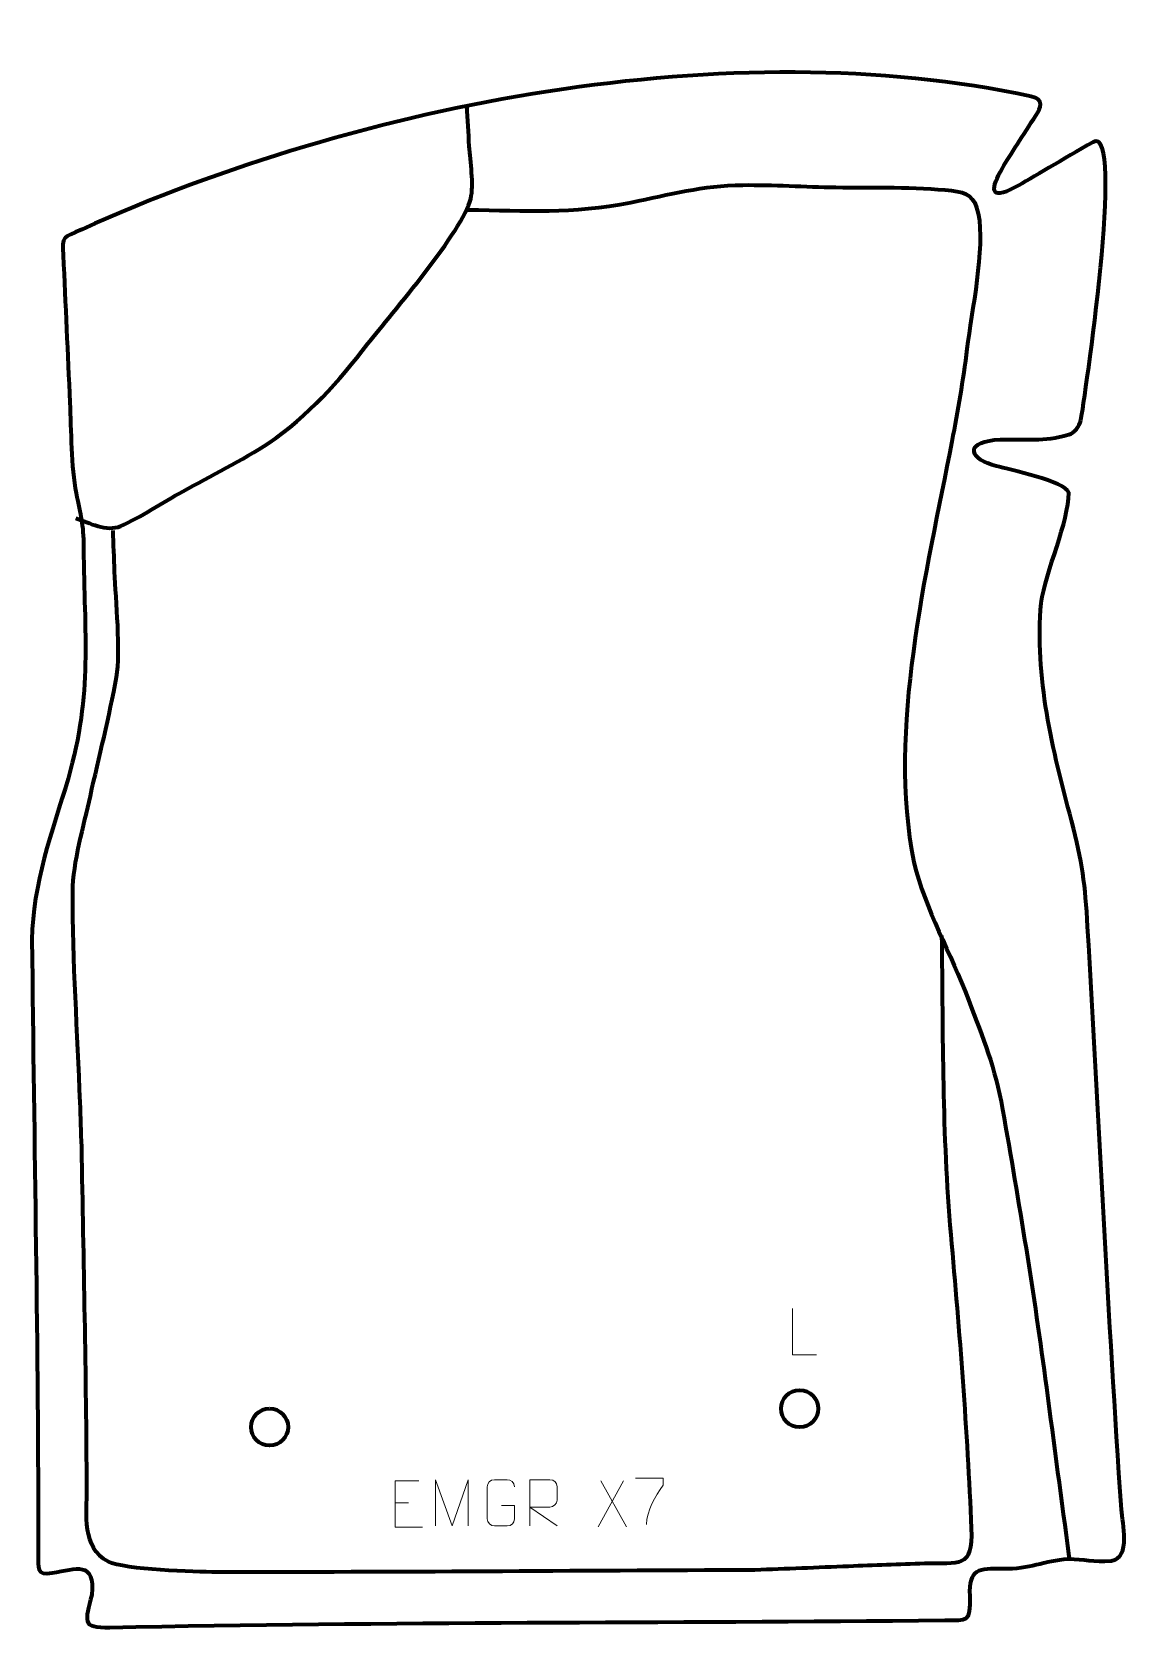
# Model space of a CAD drawing. Header units: millimetres. Extents: x -650 to -57, y 83 to 945.
import ezdxf

# ---------------------------------------------------------------- set-up
doc = ezdxf.new("R2010")
doc.units = ezdxf.units.MM
doc.header["$MEASUREMENT"] = 0
doc.layers.add('layer 1', color=7, linetype='Continuous')
doc.layers.add('layer 2', color=7, linetype='Continuous')

msp = doc.modelspace()

# ---------------------------------------------------------------- linework, layer by layer
at = {"layer": 'layer 1', "color": 142, "lineweight": 158}
for points, knots in [([(-626.4434, 682.4904), (-619.3191, 679.9947), (-609.8086, 675.091), (-602.3676, 678.2595), (-602.3676, 678.2595), (-591.698, 683.007), (-579.4724, 691.1051), (-568.7372, 697.028), (-568.7372, 697.028), (-553.8793, 705.2094), (-536.4329, 713.9596), (-522.4031, 723.0831), (-522.4031, 723.0831), (-500.6102, 737.8012), (-484.8078, 756.3386), (-468.8113, 776.8015), (-468.8113, 776.8015), (-456.0298, 792.9746), (-417.4584, 837.657), (-413.2441, 855.047), (-413.2441, 855.047), (-411.3849, 862.7191), (-413.5272, 875.0778), (-414.0317, 883.3914), (-414.0317, 883.3914), (-414.4665, 890.6137), (-414.8696, 897.8381), (-415.254, 905.0639)], [0, 0, 0, 0, 0.125, 0.125, 0.125, 0.125, 0.25, 0.25, 0.25, 0.25, 0.375, 0.375, 0.375, 0.375, 0.5, 0.5, 0.5, 0.5, 0.625, 0.625, 0.625, 0.625, 0.75, 0.75, 0.75, 0.75, 1, 1, 1, 1]), ([(-414.948, 849.0317), (-382.8095, 848.8333), (-359.0414, 846.7038), (-326.7603, 853.1009), (-326.7603, 853.1009), (-305.7207, 857.2703), (-288.1043, 862.2593), (-266.3455, 862.4653), (-266.3455, 862.4653), (-249.9514, 862.6205), (-232.6849, 861.5312), (-216.0899, 861.2275), (-216.0899, 861.2275), (-196.2373, 860.9632), (-172.9332, 861.6465), (-153.5174, 859.4234), (-153.5174, 859.4234), (-144.8605, 858.4322), (-141.3135, 856.543), (-139.1234, 847.1085), (-139.1234, 847.1085), (-135.5044, 828.1306), (-142.7421, 794.3276), (-145.2838, 773.9964), (-145.2838, 773.9964), (-147.4745, 756.4727), (-150.1828, 741.1931), (-153.4574, 723.8971), (-153.4574, 723.8971), (-167.0902, 653.2559), (-188.3477, 568.063), (-173.9536, 496.6969), (-173.9536, 496.6969), (-167.9184, 471.2695), (-153.6851, 447.3159), (-144.4729, 422.5203), (-144.4729, 422.5203), (-136.3485, 400.9002), (-130.1392, 386.4384), (-126.0309, 363.2096), (-126.0309, 363.2096), (-117.105, 312.8091), (-109.0547, 263.7771), (-102.3279, 213.0037), (-102.3279, 213.0037), (-98.3049, 182.6378), (-94.2534, 152.2756), (-90.1684, 121.918), (-90.1684, 121.918), (-90.1684, 121.918), (-89.9671, 120.4224), (-89.9671, 120.4224)], [0, 0, 0, 0, 0.07142857, 0.07142857, 0.07142857, 0.07142857, 0.14285714, 0.14285714, 0.14285714, 0.14285714, 0.21428571, 0.21428571, 0.21428571, 0.21428571, 0.28571429, 0.28571429, 0.28571429, 0.28571429, 0.35714286, 0.35714286, 0.35714286, 0.35714286, 0.42857143, 0.42857143, 0.42857143, 0.42857143, 0.5, 0.5, 0.5, 0.5, 0.57142857, 0.57142857, 0.57142857, 0.57142857, 0.64285714, 0.64285714, 0.64285714, 0.64285714, 0.71428571, 0.71428571, 0.71428571, 0.71428571, 0.78571429, 0.78571429, 0.78571429, 0.78571429, 0.85714286, 0.85714286, 0.85714286, 0.85714286, 1, 1, 1, 1]), ([(-158.9383, 457.1789), (-158.18, 402.4464), (-158.8443, 350.3265), (-153.9781, 295.5552), (-153.9781, 295.5552), (-149.3448, 242.8941), (-145.0622, 189.7083), (-142.9377, 136.8913), (-142.9377, 136.8913), (-142.0598, 115.069), (-149.3023, 118.4675), (-168.1635, 117.9714), (-168.1635, 117.9714), (-181.821, 117.6121), (-195.521, 117.0416), (-209.1745, 116.4941), (-209.1745, 116.4941), (-226.0614, 115.8234), (-242.9484, 115.1526), (-259.8353, 114.4819), (-259.8353, 114.4819), (-356.7103, 114.1309), (-453.7065, 113.2473), (-550.5674, 113.4241), (-550.5674, 113.4241), (-562.4728, 113.5011), (-599.7327, 114.5538), (-609.1184, 119.0762), (-609.1184, 119.0762), (-623.462, 126.8613), (-620.506, 144.4521), (-620.5766, 158.5809), (-620.5766, 158.5809), (-620.8941, 220.093), (-622.2256, 281.5821), (-623.373, 343.0819), (-623.373, 343.0819), (-623.6494, 351.0685), (-623.9258, 359.0551), (-624.2022, 367.0417), (-624.2022, 367.0417), (-625.542, 404.5319), (-628.3678, 443.5116), (-628.181, 480.8563), (-628.181, 480.8563), (-628.1026, 496.5344), (-622.1389, 516.726), (-618.6838, 532.451), (-618.6838, 532.451), (-614.0415, 553.4891), (-608.3588, 575.5854), (-604.5794, 596.6497), (-604.5794, 596.6497), (-602.1107, 610.4089), (-604.9709, 638.2597), (-605.5709, 653.6395), (-605.5709, 653.6395), (-605.8608, 661.069), (-606.15, 668.4986), (-606.4408, 675.9281)], [0, 0, 0, 0, 0.0625, 0.0625, 0.0625, 0.0625, 0.125, 0.125, 0.125, 0.125, 0.1875, 0.1875, 0.1875, 0.1875, 0.25, 0.25, 0.25, 0.25, 0.3125, 0.3125, 0.3125, 0.3125, 0.375, 0.375, 0.375, 0.375, 0.4375, 0.4375, 0.4375, 0.4375, 0.5, 0.5, 0.5, 0.5, 0.5625, 0.5625, 0.5625, 0.5625, 0.625, 0.625, 0.625, 0.625, 0.6875, 0.6875, 0.6875, 0.6875, 0.75, 0.75, 0.75, 0.75, 0.8125, 0.8125, 0.8125, 0.8125, 0.875, 0.875, 0.875, 0.875, 1, 1, 1, 1])]:
    msp.add_open_spline(points, degree=3, knots=knots, dxfattribs=at)
at = {"layer": 'layer 2', "color": 250, "lineweight": 200}
for centre in [(-235.6256, 201.6612), (-521.9051, 191.7391)]:
    msp.add_ellipse(centre, major_axis=(0, 10), ratio=1, dxfattribs=at)
at = {"layer": 'layer 2', "color": 242, "lineweight": 158}
msp.add_open_spline([(-83.6981, 735.4094), (-84.2864, 732.1001), (-87.452, 728.5019), (-90.2058, 727.6937), (-90.2058, 727.6937), (-104.6943, 723.4413), (-111.4806, 725.9136), (-130.5085, 724.7764), (-130.5085, 724.7764), (-146.8121, 722.9896), (-143.7494, 714.3588), (-129.2856, 710.575), (-129.2856, 710.575), (-122.4149, 708.833), (-92.2275, 702.4421), (-90.2529, 696.2942), (-90.2529, 696.2942), (-90.2548, 680.546), (-102.6353, 654.1061), (-105.2015, 636.8146), (-105.2015, 636.8146), (-108.7894, 596.9669), (-98.9792, 557.4077), (-88.7971, 519.2265), (-88.7971, 519.2265), (-82.8705, 497.0031), (-81.3971, 484.7434), (-80.0855, 461.8283), (-80.0855, 461.8283), (-74.0822, 356.943), (-68.9591, 251.9266), (-61.8466, 147.1222), (-61.8466, 147.1222), (-61.1858, 139.8033), (-56.6201, 121.3375), (-67.2336, 119.4585), (-67.2336, 119.4585), (-77.2062, 118.5296), (-81.9044, 120.6216), (-90.4449, 120.4919), (-90.4449, 120.4919), (-103.8113, 119.7167), (-111.2275, 114.9059), (-125.8193, 115.3407), (-125.8193, 115.3407), (-139.0452, 115.5541), (-144.0575, 115.4161), (-143.6115, 100.5764), (-143.6115, 100.5764), (-143.1672, 85.7976), (-144.991, 87.5142), (-157.261, 87.396), (-157.261, 87.396), (-307.5904, 85.9463), (-457.8449, 86.6763), (-608.2093, 83.5039), (-608.2093, 83.5039), (-623.9241, 83.1724), (-621.31, 86.9011), (-617.9722, 101.1359), (-617.9722, 101.1359), (-616.0166, 119.5874), (-626.0073, 115.265), (-639.3674, 113.0117), (-639.3674, 113.0117), (-648.1601, 111.5287), (-646.7868, 115.2971), (-646.7894, 123.4291), (-646.7894, 123.4291), (-646.8932, 233.9766), (-649.0266, 344.3909), (-650.2455, 454.9128), (-650.2455, 454.9128), (-649.8588, 484.8941), (-639.3526, 513.3472), (-630.7419, 541.7178), (-630.7419, 541.7178), (-617.2615, 588.9316), (-622.1237, 619.2568), (-622.3512, 666.6347), (-622.3512, 666.6347), (-622.4153, 679.9903), (-623.9686, 683.5571), (-626.4061, 696.0902), (-626.4061, 696.0902), (-629.1423, 710.1595), (-629.086, 730.154), (-629.7443, 744.9644), (-629.7443, 744.9644), (-630.9187, 771.4889), (-632.1383, 797.9922), (-633.3716, 824.5134), (-633.3716, 824.5134), (-633.8637, 835.0949), (-633.74, 833.7345), (-623.3335, 838.4363), (-623.3335, 838.4363), (-472.93, 906.531), (-272.9062, 945.1375), (-110.4955, 910.3006), (-110.4955, 910.3006), (-103.5403, 908.8088), (-105.3163, 904.1835), (-107.88, 900.1943), (-107.88, 900.1943), (-114.837, 889.3691), (-121.9548, 878.674), (-126.1083, 871.5538), (-126.1083, 871.5538), (-132.237, 861.0475), (-133.723, 853.4111), (-119.2131, 861.2887), (-119.2131, 861.2887), (-110.3184, 866.1177), (-93.0694, 876.5657), (-77.1838, 885.6136), (-77.1838, 885.6136), (-59.3298, 895.7825), (-82.1052, 744.3699), (-83.6981, 735.4094)], degree=3, knots=[0, 0, 0, 0, 0.03225806, 0.03225806, 0.03225806, 0.03225806, 0.06451613, 0.06451613, 0.06451613, 0.06451613, 0.09677419, 0.09677419, 0.09677419, 0.09677419, 0.12903226, 0.12903226, 0.12903226, 0.12903226, 0.16129032, 0.16129032, 0.16129032, 0.16129032, 0.19354839, 0.19354839, 0.19354839, 0.19354839, 0.22580645, 0.22580645, 0.22580645, 0.22580645, 0.25806452, 0.25806452, 0.25806452, 0.25806452, 0.29032258, 0.29032258, 0.29032258, 0.29032258, 0.32258065, 0.32258065, 0.32258065, 0.32258065, 0.35483871, 0.35483871, 0.35483871, 0.35483871, 0.38709677, 0.38709677, 0.38709677, 0.38709677, 0.41935484, 0.41935484, 0.41935484, 0.41935484, 0.4516129, 0.4516129, 0.4516129, 0.4516129, 0.48387097, 0.48387097, 0.48387097, 0.48387097, 0.51612903, 0.51612903, 0.51612903, 0.51612903, 0.5483871, 0.5483871, 0.5483871, 0.5483871, 0.58064516, 0.58064516, 0.58064516, 0.58064516, 0.61290323, 0.61290323, 0.61290323, 0.61290323, 0.64516129, 0.64516129, 0.64516129, 0.64516129, 0.67741935, 0.67741935, 0.67741935, 0.67741935, 0.70967742, 0.70967742, 0.70967742, 0.70967742, 0.74193548, 0.74193548, 0.74193548, 0.74193548, 0.77419355, 0.77419355, 0.77419355, 0.77419355, 0.80645161, 0.80645161, 0.80645161, 0.80645161, 0.83870968, 0.83870968, 0.83870968, 0.83870968, 0.87096774, 0.87096774, 0.87096774, 0.87096774, 0.90322581, 0.90322581, 0.90322581, 0.90322581, 0.93548387, 0.93548387, 0.93548387, 0.93548387, 1, 1, 1, 1], dxfattribs=at)
at = {"layer": 'layer 2', "color": 250, "lineweight": 9}
for points, knots in [([(-226.5249, 230.7767), (-226.5249, 230.7767), (-239.474, 230.7767), (-239.474, 230.7767), (-239.474, 230.7767), (-239.474, 230.7767), (-239.474, 255.7303), (-239.474, 255.7303)], [0, 0, 0, 0, 0.33333333, 0.33333333, 0.33333333, 0.33333333, 1, 1, 1, 1]), ([(-324.2213, 164.0995), (-324.2213, 164.0995), (-309.4052, 164.0995), (-309.4052, 164.0995), (-309.4052, 164.0995), (-309.4055, 162.8499), (-309.4055, 161.6003), (-309.4052, 160.3505), (-309.4052, 160.3505), (-313.3996, 154.3534), (-318.3148, 146.5198), (-318.3148, 139.141)], [0, 0, 0, 0, 0.25, 0.25, 0.25, 0.25, 0.5, 0.5, 0.5, 0.5, 1, 1, 1, 1]), ([(-441.2493, 162.6899), (-441.2493, 162.6899), (-454.1232, 162.6899), (-454.1232, 162.6899), (-454.1232, 162.6899), (-454.1232, 162.6899), (-454.1232, 137.7363), (-454.1232, 137.7363), (-454.1232, 137.7363), (-454.1232, 137.7363), (-439.2574, 137.7363), (-439.2574, 137.7363)], [0, 0, 0, 0, 0.25, 0.25, 0.25, 0.25, 0.5, 0.5, 0.5, 0.5, 1, 1, 1, 1]), ([(-432.2602, 138.3315), (-432.2602, 138.3315), (-432.2602, 163.2894), (-432.2602, 163.2894), (-432.2602, 163.2894), (-432.2602, 163.2894), (-423.3351, 138.3315), (-423.3351, 138.3315), (-423.3351, 138.3315), (-423.3351, 138.3315), (-414.5752, 163.2889), (-414.5752, 163.2889), (-414.5752, 163.2889), (-414.5752, 163.2889), (-414.5752, 138.3315), (-414.5752, 138.3315)], [0, 0, 0, 0, 0.2, 0.2, 0.2, 0.2, 0.4, 0.4, 0.4, 0.4, 0.6, 0.6, 0.6, 0.6, 1, 1, 1, 1]), ([(-396.7002, 149.3192), (-396.7002, 149.3192), (-389.5321, 149.3192), (-389.5321, 149.3192), (-389.5321, 149.3192), (-389.5321, 149.3192), (-389.5321, 142.1511), (-389.5321, 142.1511), (-389.5321, 142.1511), (-389.6718, 139.8277), (-391.349, 138.3481), (-393.4968, 138.3373), (-393.4968, 138.3373), (-395.8286, 138.3377), (-398.1606, 138.3377), (-400.4921, 138.3373), (-400.4921, 138.3373), (-402.417, 138.2319), (-404.3892, 140.1164), (-404.378, 142.1337), (-404.378, 142.1337), (-404.3776, 147.9038), (-404.3776, 153.6735), (-404.378, 159.4428), (-404.378, 159.4428), (-404.3738, 161.5809), (-402.627, 163.3001), (-400.4747, 163.2867), (-400.4747, 163.2867), (-398.149, 163.2867), (-395.8229, 163.2867), (-393.4968, 163.2867), (-393.4968, 163.2867), (-391.5501, 163.3221), (-389.5587, 161.8306), (-389.5321, 159.3929)], [0, 0, 0, 0, 0.1, 0.1, 0.1, 0.1, 0.2, 0.2, 0.2, 0.2, 0.3, 0.3, 0.3, 0.3, 0.4, 0.4, 0.4, 0.4, 0.5, 0.5, 0.5, 0.5, 0.6, 0.6, 0.6, 0.6, 0.7, 0.7, 0.7, 0.7, 0.8, 0.8, 0.8, 0.8, 1, 1, 1, 1]), ([(-381.2871, 138.3335), (-381.2871, 138.3335), (-381.2871, 163.287), (-381.2871, 163.287), (-381.2871, 163.287), (-377.6923, 163.287), (-374.0968, 163.287), (-370.5016, 163.287), (-370.5016, 163.287), (-368.1763, 163.2493), (-366.619, 161.7593), (-366.6231, 159.3929), (-366.6231, 159.3929), (-366.6235, 157.3574), (-366.6235, 154.298), (-366.6231, 152.262), (-366.6231, 152.262), (-366.6296, 150.3865), (-368.4419, 148.4447), (-370.4514, 148.4256), (-370.4514, 148.4256), (-370.4514, 148.4256), (-381.2871, 148.4256), (-381.2871, 148.4256), (-381.2871, 148.4256), (-381.2871, 148.4256), (-366.6324, 138.3335), (-366.6324, 138.3335)], [0, 0, 0, 0, 0.125, 0.125, 0.125, 0.125, 0.25, 0.25, 0.25, 0.25, 0.375, 0.375, 0.375, 0.375, 0.5, 0.5, 0.5, 0.5, 0.625, 0.625, 0.625, 0.625, 0.75, 0.75, 0.75, 0.75, 1, 1, 1, 1])]:
    msp.add_open_spline(points, degree=3, knots=knots, dxfattribs=at)
for points in [[(-330.663, 162.7633), (-330.663, 162.7633), (-344.4036, 137.8675), (-344.4036, 137.8675)], [(-342.949, 162.7633), (-342.949, 162.7633), (-329.2084, 137.8098), (-329.2084, 137.8098)], [(-454.1232, 150.8102), (-454.1232, 150.8102), (-446.9551, 150.8102), (-446.9551, 150.8102)]]:
    msp.add_open_spline(points, degree=3, dxfattribs=at)

doc.saveas('drawing.dxf')
